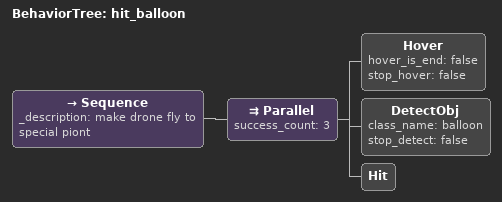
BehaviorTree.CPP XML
<?xml version="1.0" encoding="UTF-8"?>

<root BTCPP_format="4" main_tree_to_execute="hit_balloon">
  <BehaviorTree ID="hit_balloon">
    <Sequence _description="make drone fly to special piont">
      <Parallel success_count="3"> <!-- 下面的三个节点并行运行，悬停，目标检测，穿框，-->
        <Hover  hover_is_end="false" stop_hover="false"/>  <!--飞机起飞后悬停，等待目标识别-->
        <DetectObj class_name="balloon" stop_detect="false"/> <!-- 目标检测 -->
        <Hit /> <!-- 进入穿框动作 -->
      </Parallel>
    </Sequence>
  </BehaviorTree>

</root>
